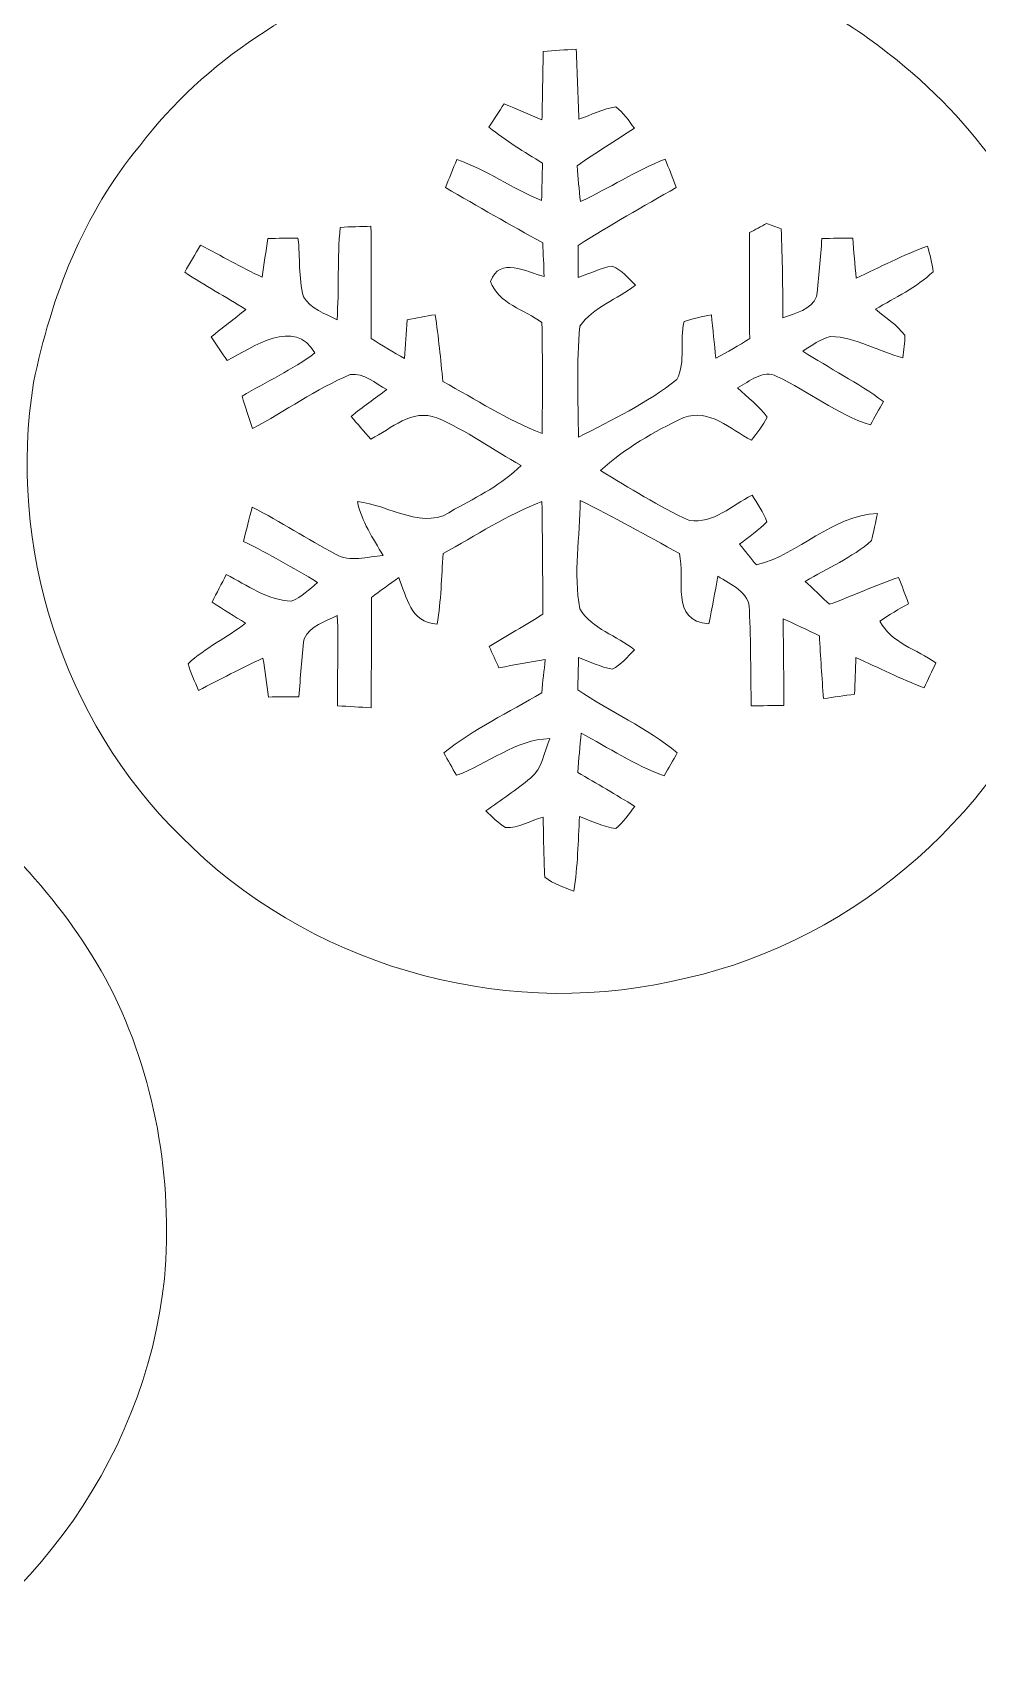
# Model space of a CAD drawing. Header units: centimetres. Extents: x -16.6 to 16.5, y -16.2 to 16.2.
# Drawn here: x -5.68 to 1.9, y -7.91 to 5.27 of the extents above; entities that cross this region are included whole.
import ezdxf

# ---------------------------------------------------------------- set-up
doc = ezdxf.new("R2010")
doc.units = ezdxf.units.CM
doc.header["$MEASUREMENT"] = 0
doc.layers.add('Layer 1', color=7, linetype='Continuous')

msp = doc.modelspace()

# ---------------------------------------------------------------- linework, layer by layer
at = {"layer": 'Layer 1', "color": 251, "lineweight": 9}
for points, knots in [([(-13.85678, 14.2515), (-13.93051, 15.27244), (-12.98189, 16.22), (-11.9599, 16.15792), (-11.9599, 16.15792), (-11.18414, 16.21683), (-10.33006, 15.64215), (-10.28314, 14.82653), (-10.28314, 14.82653), (-10.21682, 14.28149), (-10.59182, 13.71528), (-11.13651, 13.60592), (-11.13651, 13.60592), (-11.4085, 13.57629), (-11.71648, 13.52231), (-11.95813, 13.68812), (-11.95813, 13.68812), (-12.32149, 13.87156), (-12.43791, 14.47552), (-12.07525, 14.71858), (-12.07525, 14.71858), (-11.89499, 14.84946), (-11.51822, 14.8036), (-11.50411, 14.53514), (-11.50411, 14.53514), (-11.53939, 14.32559), (-11.80115, 14.36933), (-11.95707, 14.31007), (-11.95707, 14.31007), (-11.89887, 14.13191), (-11.74823, 13.95976), (-11.53621, 14.0035), (-11.53621, 14.0035), (-11.0709, 13.98304), (-10.83348, 14.57818), (-10.96506, 14.96059), (-10.96506, 14.96059), (-11.19049, 15.47423), (-11.83854, 15.61499), (-12.3349, 15.47106), (-12.3349, 15.47106), (-12.84854, 15.30208), (-13.26694, 14.78808), (-13.21155, 14.23034), (-13.21155, 14.23034), (-13.14276, 13.72093), (-12.78116, 13.30077), (-12.34442, 13.05523), (-12.34442, 13.05523), (-11.93167, 12.78218), (-11.41309, 12.7843), (-10.93614, 12.79383), (-10.93614, 12.79383), (-10.1505, 12.80265), (-9.37192, 12.91624), (-8.59193, 12.99667), (-8.59193, 12.99667), (-4.33954, 13.52831), (-0.11431, 14.25045), (4.12183, 14.89532), (4.12183, 14.89532), (5.74532, 15.14756), (7.37057, 15.39168), (8.99723, 15.62346), (8.99723, 15.62346), (10.36283, 15.8069), (11.72844, 16.00128), (13.10356, 16.09935), (13.10356, 16.09935), (13.68, 16.11664), (14.29313, 16.20201), (14.83852, 15.95895), (14.83852, 15.95895), (15.63227, 15.66226), (16.34452, 14.96165), (16.41791, 14.08499), (16.41791, 14.08499), (16.4927, 13.21681), (15.84147, 12.35674), (14.99304, 12.17082), (14.99304, 12.17082), (14.22504, 11.95175), (13.27607, 12.2823), (12.9307, 13.03089), (12.9307, 13.03089), (12.74902, 13.50503), (12.82028, 14.12239), (13.23903, 14.45012), (13.23903, 14.45012), (13.50608, 14.67519), (13.86839, 14.7274), (14.20599, 14.69777), (14.20599, 14.69777), (14.54995, 14.66425), (14.87133, 14.36157), (14.85228, 14.00138), (14.85228, 14.00138), (14.85828, 13.76785), (14.68683, 13.5336), (14.45858, 13.47645), (14.45858, 13.47645), (14.30442, 13.47963), (14.16789, 13.54912), (14.03454, 13.61615), (14.03454, 13.61615), (14.08323, 13.69658), (14.07547, 13.87297), (14.19435, 13.90755), (14.19435, 13.90755), (14.28572, 13.92589), (14.37956, 13.91954), (14.47234, 13.92342), (14.47234, 13.92342), (14.51538, 14.2448), (14.1365, 14.34252), (13.90084, 14.25045), (13.90084, 14.25045), (13.5082, 14.06806), (13.34134, 13.5075), (13.61403, 13.15507), (13.61403, 13.15507), (14.07688, 12.54865), (15.10911, 12.64566), (15.51868, 13.26478), (15.51868, 13.26478), (15.74516, 13.53007), (15.82948, 13.91143), (15.73176, 14.24692), (15.73176, 14.24692), (15.49222, 14.95142), (14.77432, 15.44178), (14.03984, 15.47776), (14.03984, 15.47776), (13.03583, 15.52962), (12.03923, 15.36699), (11.04299, 15.26856), (11.04299, 15.26856), (7.14338, 14.77855), (3.26777, 14.12203), (-0.61738, 13.53148), (-0.61738, 13.53148), (-0.74508, 13.49021), (-1.03506, 13.51385), (-1.01531, 13.3043), (-1.01531, 13.3043), (-0.97192, 11.31392), (-1.04918, 9.3239), (-1.02272, 7.33318), (-1.02272, 7.33318), (-1.02095, 7.09153), (-0.72391, 7.02979), (-0.58351, 6.88903), (-0.58351, 6.88903), (-0.24766, 6.63997), (-0.14783, 6.21311), (-0.14924, 5.81729), (-0.14924, 5.81729), (0.29738, 5.63879), (0.74541, 5.44511), (1.12782, 5.14737), (1.12782, 5.14737), (1.81891, 4.62878), (2.35725, 3.90347), (2.62783, 3.08115), (2.62783, 3.08115), (2.91852, 2.16216), (2.92346, 1.1377), (2.54387, 0.2427), (2.54387, 0.2427), (2.02916, -1.06646), (0.82372, -2.07681), (-0.55881, -2.34352), (-0.55881, -2.34352), (-1.95511, -2.65396), (-3.49111, -2.19923), (-4.49265, -1.17829), (-4.49265, -1.17829), (-5.4448, -0.24837), (-5.88753, 1.15145), (-5.67375, 2.46273), (-5.67375, 2.46273), (-5.5337, 3.14782), (-5.27335, 3.81951), (-4.82178, 4.36138), (-4.82178, 4.36138), (-4.30003, 5.056), (-3.53627, 5.51108), (-2.73864, 5.82223), (-2.73864, 5.82223), (-2.69525, 6.09317), (-2.71465, 6.39938), (-2.54144, 6.62974), (-2.54144, 6.62974), (-2.39432, 6.88515), (-2.11669, 7.02027), (-1.87397, 7.16808), (-1.87397, 7.16808), (-1.8775, 9.22372), (-1.84751, 11.28041), (-1.88808, 13.33534), (-1.88808, 13.33534), (-3.66503, 13.05629), (-5.44409, 12.78783), (-7.22703, 12.54759), (-7.22703, 12.54759), (-7.6359, 12.48409), (-8.04971, 12.45304), (-8.45505, 12.36908), (-8.45505, 12.36908), (-8.43776, 8.64904), (-8.4501, 4.92829), (-8.45152, 1.20825), (-8.45152, 1.20825), (-8.45223, 1.14546), (-8.41519, 1.09184), (-8.36509, 1.05726), (-8.36509, 1.05726), (-8.17035, 0.91262), (-7.93894, 0.8015), (-7.80559, 0.58948), (-7.80559, 0.58948), (-7.62637, 0.34747), (-7.60415, 0.04056), (-7.59321, -0.24943), (-7.59321, -0.24943), (-7.24326, -0.399), (-6.88448, -0.538), (-6.56522, -0.74861), (-6.56522, -0.74861), (-5.93198, -1.14866), (-5.41799, -1.72368), (-5.0638, -2.38162), (-5.0638, -2.38162), (-4.6976, -3.10128), (-4.55615, -3.92678), (-4.62424, -4.7297), (-4.62424, -4.7297), (-4.7784, -6.21384), (-5.78875, -7.57309), (-7.16635, -8.14636), (-7.16635, -8.14636), (-8.37215, -8.666), (-9.821, -8.62261), (-10.96683, -7.96679), (-10.96683, -7.96679), (-12.25552, -7.28099), (-13.14452, -5.87941), (-13.15899, -4.41256), (-13.15899, -4.41256), (-13.23448, -3.07659), (-12.55715, -1.75614), (-11.50093, -0.95463), (-11.50093, -0.95463), (-11.13545, -0.65053), (-10.69025, -0.47908), (-10.2648, -0.28012), (-10.2648, -0.28012), (-10.11416, -0.21168), (-10.20976, 0.01692), (-10.14874, 0.13757), (-10.14874, 0.13757), (-10.11769, 0.39969), (-9.94765, 0.62264), (-9.77902, 0.81455), (-9.77902, 0.81455), (-9.63509, 0.92568), (-9.47317, 1.01034), (-9.31794, 1.10383), (-9.31794, 1.10383), (-9.31442, 4.82528), (-9.30347, 8.54709), (-9.32359, 12.26854), (-9.32359, 12.26854), (-10.16214, 12.2375), (-11.00281, 12.0724), (-11.84136, 12.18634), (-11.84136, 12.18634), (-12.119, 12.23855), (-12.37723, 12.36026), (-12.64111, 12.45728), (-12.64111, 12.45728), (-12.54868, 12.156), (-12.39311, 11.87237), (-12.36771, 11.55346), (-12.36771, 11.55346), (-12.31973, 10.89518), (-12.35783, 10.23231), (-12.43156, 9.57685), (-12.43156, 9.57685), (-12.61359, 7.85106), (-12.87006, 6.13409), (-13.13359, 4.41888), (-13.13359, 4.41888), (-13.78552, 0.17073), (-14.51365, -4.06542), (-15.14654, -8.3164), (-15.14654, -8.3164), (-15.35962, -9.78642), (-15.57799, -11.25715), (-15.6937, -12.73882), (-15.6937, -12.73882), (-15.73462, -13.23835), (-15.78119, -13.75129), (-15.65066, -14.24236), (-15.65066, -14.24236), (-15.44217, -14.84243), (-14.96098, -15.41111), (-14.30269, -15.50565), (-14.30269, -15.50565), (-13.86031, -15.57586), (-13.44121, -15.31339), (-13.17169, -14.98284), (-13.17169, -14.98284), (-12.85701, -14.54539), (-12.87606, -13.8917), (-13.23836, -13.48706), (-13.23836, -13.48706), (-13.55551, -13.16145), (-14.14147, -13.20201), (-14.41699, -13.56008), (-14.41699, -13.56008), (-14.50872, -13.71954), (-14.53412, -13.93262), (-14.45086, -14.10054), (-14.45086, -14.10054), (-14.39477, -14.20743), (-14.26706, -14.22966), (-14.15947, -14.25012), (-14.15947, -14.25012), (-14.11784, -14.11077), (-14.17217, -13.88958), (-13.99507, -13.8416), (-13.99507, -13.8416), (-13.84832, -13.7774), (-13.758, -13.94814), (-13.6998, -14.05644), (-13.6998, -14.05644), (-13.64441, -14.29774), (-13.84867, -14.55915), (-14.09103, -14.59055), (-14.09103, -14.59055), (-14.45968, -14.69109), (-14.86537, -14.40252), (-14.90771, -14.02787), (-14.90771, -14.02787), (-14.92394, -13.77105), (-14.94299, -13.49412), (-14.82692, -13.25599), (-14.82692, -13.25599), (-14.53623, -12.60229), (-13.62607, -12.44954), (-13.0528, -12.80902), (-13.0528, -12.80902), (-12.31303, -13.27645), (-12.09078, -14.34184), (-12.49259, -15.09961), (-12.49259, -15.09961), (-12.82526, -15.8094), (-13.64406, -16.24402), (-14.4184, -16.14912), (-14.4184, -16.14912), (-15.31129, -15.99496), (-16.02778, -15.26083), (-16.27437, -14.40605), (-16.27437, -14.40605), (-16.43629, -13.90651), (-16.38408, -13.37593), (-16.35586, -12.86229), (-16.35586, -12.86229), (-16.27649, -11.7461), (-16.12409, -10.63697), (-15.97486, -9.52854), (-15.97486, -9.52854), (-15.18429, -3.98499), (-14.18451, 1.52646), (-13.395, 7.07001), (-13.395, 7.07001), (-13.22284, 8.35377), (-13.0394, 9.63858), (-12.9833, 10.93363), (-12.9833, 10.93363), (-12.93921, 11.4949), (-13.11172, 12.08192), (-13.504, 12.49397), (-13.504, 12.49397), (-13.77811, 12.82452), (-14.19862, 13.05947), (-14.6396, 13.01114), (-14.6396, 13.01114), (-15.06364, 13.01043), (-15.43299, 12.70669), (-15.63549, 12.3525), (-15.63549, 12.3525), (-15.87714, 11.88049), (-15.79177, 11.2222), (-15.34692, 10.89835), (-15.34692, 10.89835), (-14.9959, 10.6313), (-14.40006, 10.80028), (-14.24449, 11.21056), (-14.24449, 11.21056), (-14.14218, 11.44798), (-14.27624, 11.79053), (-14.57433, 11.75172), (-14.57433, 11.75172), (-14.59197, 11.5718), (-14.5828, 11.24231), (-14.87666, 11.36719), (-14.87666, 11.36719), (-15.13313, 11.53759), (-15.03224, 11.97538), (-14.74719, 12.06428), (-14.74719, 12.06428), (-14.40994, 12.23997), (-13.99084, 12.01595), (-13.84973, 11.68787), (-13.84973, 11.68787), (-13.66664, 11.16928), (-13.87054, 10.50218), (-14.38665, 10.26018), (-14.38665, 10.26018), (-14.8368, 10.05662), (-15.40865, 10.09014), (-15.79247, 10.41893), (-15.79247, 10.41893), (-16.55624, 11.00983), (-16.6282, 12.24949), (-16.00167, 12.96704), (-16.00167, 12.96704), (-15.6369, 13.44505), (-15.02589, 13.68847), (-14.43393, 13.67648), (-14.43393, 13.67648), (-14.1704, 13.65319), (-13.92628, 13.54912), (-13.67828, 13.46552), (-13.67828, 13.46552), (-13.74001, 13.72728), (-13.85678, 13.97845), (-13.85678, 14.2515), (-13.85678, 14.2515), (-13.85678, 14.2515), (-13.85678, 14.2515), (-13.85678, 14.2515)], [0, 0, 0, 0, 0.00892857, 0.00892857, 0.00892857, 0.00892857, 0.01785714, 0.01785714, 0.01785714, 0.01785714, 0.02678571, 0.02678571, 0.02678571, 0.02678571, 0.03571429, 0.03571429, 0.03571429, 0.03571429, 0.04464286, 0.04464286, 0.04464286, 0.04464286, 0.05357143, 0.05357143, 0.05357143, 0.05357143, 0.0625, 0.0625, 0.0625, 0.0625, 0.07142857, 0.07142857, 0.07142857, 0.07142857, 0.08035714, 0.08035714, 0.08035714, 0.08035714, 0.08928571, 0.08928571, 0.08928571, 0.08928571, 0.09821429, 0.09821429, 0.09821429, 0.09821429, 0.10714286, 0.10714286, 0.10714286, 0.10714286, 0.11607143, 0.11607143, 0.11607143, 0.11607143, 0.125, 0.125, 0.125, 0.125, 0.13392857, 0.13392857, 0.13392857, 0.13392857, 0.14285714, 0.14285714, 0.14285714, 0.14285714, 0.15178571, 0.15178571, 0.15178571, 0.15178571, 0.16071429, 0.16071429, 0.16071429, 0.16071429, 0.16964286, 0.16964286, 0.16964286, 0.16964286, 0.17857143, 0.17857143, 0.17857143, 0.17857143, 0.1875, 0.1875, 0.1875, 0.1875, 0.19642857, 0.19642857, 0.19642857, 0.19642857, 0.20535714, 0.20535714, 0.20535714, 0.20535714, 0.21428571, 0.21428571, 0.21428571, 0.21428571, 0.22321429, 0.22321429, 0.22321429, 0.22321429, 0.23214286, 0.23214286, 0.23214286, 0.23214286, 0.24107143, 0.24107143, 0.24107143, 0.24107143, 0.25, 0.25, 0.25, 0.25, 0.25892857, 0.25892857, 0.25892857, 0.25892857, 0.26785714, 0.26785714, 0.26785714, 0.26785714, 0.27678571, 0.27678571, 0.27678571, 0.27678571, 0.28571429, 0.28571429, 0.28571429, 0.28571429, 0.29464286, 0.29464286, 0.29464286, 0.29464286, 0.30357143, 0.30357143, 0.30357143, 0.30357143, 0.3125, 0.3125, 0.3125, 0.3125, 0.32142857, 0.32142857, 0.32142857, 0.32142857, 0.33035714, 0.33035714, 0.33035714, 0.33035714, 0.33928571, 0.33928571, 0.33928571, 0.33928571, 0.34821429, 0.34821429, 0.34821429, 0.34821429, 0.35714286, 0.35714286, 0.35714286, 0.35714286, 0.36607143, 0.36607143, 0.36607143, 0.36607143, 0.375, 0.375, 0.375, 0.375, 0.38392857, 0.38392857, 0.38392857, 0.38392857, 0.39285714, 0.39285714, 0.39285714, 0.39285714, 0.40178571, 0.40178571, 0.40178571, 0.40178571, 0.41071429, 0.41071429, 0.41071429, 0.41071429, 0.41964286, 0.41964286, 0.41964286, 0.41964286, 0.42857143, 0.42857143, 0.42857143, 0.42857143, 0.4375, 0.4375, 0.4375, 0.4375, 0.44642857, 0.44642857, 0.44642857, 0.44642857, 0.45535714, 0.45535714, 0.45535714, 0.45535714, 0.46428571, 0.46428571, 0.46428571, 0.46428571, 0.47321429, 0.47321429, 0.47321429, 0.47321429, 0.48214286, 0.48214286, 0.48214286, 0.48214286, 0.49107143, 0.49107143, 0.49107143, 0.49107143, 0.5, 0.5, 0.5, 0.5, 0.50892857, 0.50892857, 0.50892857, 0.50892857, 0.51785714, 0.51785714, 0.51785714, 0.51785714, 0.52678571, 0.52678571, 0.52678571, 0.52678571, 0.53571429, 0.53571429, 0.53571429, 0.53571429, 0.54464286, 0.54464286, 0.54464286, 0.54464286, 0.55357143, 0.55357143, 0.55357143, 0.55357143, 0.5625, 0.5625, 0.5625, 0.5625, 0.57142857, 0.57142857, 0.57142857, 0.57142857, 0.58035714, 0.58035714, 0.58035714, 0.58035714, 0.58928571, 0.58928571, 0.58928571, 0.58928571, 0.59821429, 0.59821429, 0.59821429, 0.59821429, 0.60714286, 0.60714286, 0.60714286, 0.60714286, 0.61607143, 0.61607143, 0.61607143, 0.61607143, 0.625, 0.625, 0.625, 0.625, 0.63392857, 0.63392857, 0.63392857, 0.63392857, 0.64285714, 0.64285714, 0.64285714, 0.64285714, 0.65178571, 0.65178571, 0.65178571, 0.65178571, 0.66071429, 0.66071429, 0.66071429, 0.66071429, 0.66964286, 0.66964286, 0.66964286, 0.66964286, 0.67857143, 0.67857143, 0.67857143, 0.67857143, 0.6875, 0.6875, 0.6875, 0.6875, 0.69642857, 0.69642857, 0.69642857, 0.69642857, 0.70535714, 0.70535714, 0.70535714, 0.70535714, 0.71428571, 0.71428571, 0.71428571, 0.71428571, 0.72321429, 0.72321429, 0.72321429, 0.72321429, 0.73214286, 0.73214286, 0.73214286, 0.73214286, 0.74107143, 0.74107143, 0.74107143, 0.74107143, 0.75, 0.75, 0.75, 0.75, 0.75892857, 0.75892857, 0.75892857, 0.75892857, 0.76785714, 0.76785714, 0.76785714, 0.76785714, 0.77678571, 0.77678571, 0.77678571, 0.77678571, 0.78571429, 0.78571429, 0.78571429, 0.78571429, 0.79464286, 0.79464286, 0.79464286, 0.79464286, 0.80357143, 0.80357143, 0.80357143, 0.80357143, 0.8125, 0.8125, 0.8125, 0.8125, 0.82142857, 0.82142857, 0.82142857, 0.82142857, 0.83035714, 0.83035714, 0.83035714, 0.83035714, 0.83928571, 0.83928571, 0.83928571, 0.83928571, 0.84821429, 0.84821429, 0.84821429, 0.84821429, 0.85714286, 0.85714286, 0.85714286, 0.85714286, 0.86607143, 0.86607143, 0.86607143, 0.86607143, 0.875, 0.875, 0.875, 0.875, 0.88392857, 0.88392857, 0.88392857, 0.88392857, 0.89285714, 0.89285714, 0.89285714, 0.89285714, 0.90178571, 0.90178571, 0.90178571, 0.90178571, 0.91071429, 0.91071429, 0.91071429, 0.91071429, 0.91964286, 0.91964286, 0.91964286, 0.91964286, 0.92857143, 0.92857143, 0.92857143, 0.92857143, 0.9375, 0.9375, 0.9375, 0.9375, 0.94642857, 0.94642857, 0.94642857, 0.94642857, 0.95535714, 0.95535714, 0.95535714, 0.95535714, 0.96428571, 0.96428571, 0.96428571, 0.96428571, 0.97321429, 0.97321429, 0.97321429, 0.97321429, 0.98214286, 0.98214286, 0.98214286, 0.98214286, 1, 1, 1, 1]), ([(-1.58434, 5.11774), (-1.58716, 4.9805), (-1.5921, 4.70675), (-1.59492, 4.56987), (-1.59492, 4.56987), (-1.69652, 4.6115), (-1.79636, 4.65701), (-1.89761, 4.69934), (-1.89761, 4.69934), (-1.93888, 4.6369), (-1.9798, 4.5741), (-2.02002, 4.51096), (-2.02002, 4.51096), (-1.88455, 4.40336), (-1.7378, 4.31199), (-1.58998, 4.22203), (-1.58998, 4.22203), (-1.59245, 4.1229), (-1.59528, 4.02307), (-1.5981, 3.92288), (-1.5981, 3.92288), (-1.83375, 4.01389), (-2.03695, 4.17264), (-2.2779, 4.25096), (-2.2779, 4.25096), (-2.30825, 4.17617), (-2.33893, 4.10138), (-2.36927, 4.02659), (-2.36927, 4.02659), (-2.11033, 3.87596), (-1.85069, 3.72673), (-1.58787, 3.58209), (-1.58787, 3.58209), (-1.58575, 3.49425), (-1.57905, 3.40218), (-1.57834, 3.31292), (-1.57834, 3.31292), (-1.71734, 3.34855), (-1.93747, 3.47555), (-2.00697, 3.272), (-2.00697, 3.272), (-1.94347, 3.09385), (-1.73321, 3.04411), (-1.59457, 2.94392), (-1.59457, 2.94392), (-1.59034, 2.64723), (-1.58998, 2.35019), (-1.59386, 2.05315), (-1.59386, 2.05315), (-1.87432, 2.1604), (-2.12621, 2.32762), (-2.38939, 2.46908), (-2.38939, 2.46908), (-2.40808, 2.64864), (-2.42431, 2.82821), (-2.45183, 3.00601), (-2.45183, 3.00601), (-2.52731, 2.99331), (-2.60246, 2.97884), (-2.67725, 2.96367), (-2.67725, 2.96367), (-2.6836, 2.86102), (-2.69031, 2.75836), (-2.69666, 2.65535), (-2.69666, 2.65535), (-2.78838, 2.70474), (-2.87728, 2.75836), (-2.96442, 2.8148), (-2.96442, 2.8148), (-2.96406, 3.11537), (-2.96477, 3.41558), (-2.96689, 3.71544), (-2.96689, 3.71544), (-3.04944, 3.71439), (-3.13163, 3.71121), (-3.21383, 3.70698), (-3.21383, 3.70698), (-3.23747, 3.46038), (-3.2223, 3.21238), (-3.23923, 2.96544), (-3.23923, 2.96544), (-3.33554, 3.01447), (-3.45125, 3.05222), (-3.50946, 3.15029), (-3.50946, 3.15029), (-3.54967, 3.30305), (-3.53415, 3.46568), (-3.5525, 3.6209), (-3.5525, 3.6209), (-3.63364, 3.62055), (-3.71407, 3.61949), (-3.79415, 3.61772), (-3.79415, 3.61772), (-3.81002, 3.51471), (-3.82555, 3.41276), (-3.84001, 3.30834), (-3.84001, 3.30834), (-4.00899, 3.38489), (-4.16879, 3.47979), (-4.3339, 3.56375), (-4.3339, 3.56375), (-4.37659, 3.49143), (-4.41961, 3.41946), (-4.4616, 3.34644), (-4.4616, 3.34644), (-4.30039, 3.24343), (-4.13387, 3.14782), (-3.97019, 3.04834), (-3.97019, 3.04834), (-4.06191, 2.9732), (-4.15751, 2.9037), (-4.24816, 2.82821), (-4.24816, 2.82821), (-4.20654, 2.76471), (-4.16421, 2.70121), (-4.12117, 2.63806), (-4.12117, 2.63806), (-3.91339, 2.74601), (-3.57825, 2.9866), (-3.41632, 2.69909), (-3.41632, 2.69909), (-3.598, 2.56257), (-3.8072, 2.46908), (-4.00088, 2.35196), (-4.00088, 2.35196), (-3.97583, 2.26764), (-3.94514, 2.17769), (-3.91621, 2.09267), (-3.91621, 2.09267), (-3.65198, 2.23166), (-3.40856, 2.40981), (-3.13269, 2.52588), (-3.13269, 2.52588), (-3.02262, 2.53999), (-2.93055, 2.45462), (-2.83883, 2.40523), (-2.83883, 2.40523), (-2.93584, 2.33502), (-3.03356, 2.26517), (-3.12669, 2.18968), (-3.12669, 2.18968), (-3.07484, 2.12865), (-3.02227, 2.06797), (-2.9683, 2.0087), (-2.9683, 2.0087), (-2.80143, 2.09125), (-2.6388, 2.256), (-2.43841, 2.17804), (-2.43841, 2.17804), (-2.19853, 2.07891), (-1.98792, 1.92122), (-1.76179, 1.79563), (-1.76179, 1.79563), (-1.91489, 1.64534), (-2.10857, 1.54657), (-2.29554, 1.44567), (-2.29554, 1.44567), (-2.53754, 1.25764), (-2.81978, 1.48201), (-3.07625, 1.50741), (-3.07625, 1.50741), (-3.04344, 1.34654), (-2.94925, 1.21354), (-2.87022, 1.07384), (-2.87022, 1.07384), (-2.99581, 1.06538), (-3.13587, 1.01705), (-3.25158, 1.08478), (-3.25158, 1.08478), (-3.477, 1.20543), (-3.69184, 1.34513), (-3.91939, 1.46155), (-3.91939, 1.46155), (-3.94443, 1.37053), (-3.96806, 1.28022), (-3.98853, 1.18744), (-3.98853, 1.18744), (-3.78674, 1.08654), (-3.5906, 0.97436), (-3.39657, 0.8583), (-3.39657, 0.8583), (-3.46113, 0.8022), (-3.52357, 0.74047), (-3.604, 0.70766), (-3.604, 0.70766), (-3.8005, 0.71436), (-3.9589, 0.83678), (-4.12788, 0.92038), (-4.12788, 0.92038), (-4.16668, 0.84736), (-4.20408, 0.77398), (-4.24112, 0.70025), (-4.24112, 0.70025), (-4.15328, 0.64134), (-4.06226, 0.58666), (-3.97265, 0.52986), (-3.97265, 0.52986), (-4.12294, 0.41627), (-4.2958, 0.33301), (-4.43479, 0.20566), (-4.43479, 0.20566), (-4.41539, 0.13122), (-4.38047, 0.06208), (-4.34977, -0.00848), (-4.34977, -0.00848), (-4.17797, 0.07866), (-4.00829, 0.16967), (-3.83366, 0.25046), (-3.83366, 0.25046), (-3.81743, 0.14639), (-3.80509, 0.04373), (-3.78921, -0.06175), (-3.78921, -0.06175), (-3.70842, -0.06069), (-3.62729, -0.05963), (-3.54544, -0.05893), (-3.54544, -0.05893), (-3.53274, 0.0963), (-3.52357, 0.25222), (-3.50346, 0.40604), (-3.50346, 0.40604), (-3.45548, 0.5101), (-3.33307, 0.54362), (-3.23923, 0.59301), (-3.23923, 0.59301), (-3.22089, 0.35171), (-3.2417, 0.11005), (-3.235, -0.13195), (-3.235, -0.13195), (-3.14539, -0.13724), (-3.05543, -0.14253), (-2.96512, -0.14783), (-2.96512, -0.14783), (-2.96406, 0.14745), (-2.963, 0.44272), (-2.9623, 0.73765), (-2.9623, 0.73765), (-2.89033, 0.79127), (-2.81801, 0.84454), (-2.74464, 0.8964), (-2.74464, 0.8964), (-2.67867, 0.74012), (-2.65291, 0.53692), (-2.43489, 0.52386), (-2.43489, 0.52386), (-2.4049, 0.71083), (-2.40031, 0.90134), (-2.38797, 1.08972), (-2.38797, 1.08972), (-2.12692, 1.234), (-1.87468, 1.3991), (-1.59528, 1.506), (-1.59528, 1.506), (-1.58998, 1.20472), (-1.58857, 0.90345), (-1.58893, 0.60218), (-1.58893, 0.60218), (-1.73109, 0.51469), (-1.87503, 0.43002), (-2.01826, 0.34395), (-2.01826, 0.34395), (-1.9925, 0.28715), (-1.96675, 0.23), (-1.94029, 0.17285), (-1.94029, 0.17285), (-1.81682, 0.19543), (-1.69264, 0.21977), (-1.56811, 0.23952), (-1.56811, 0.23952), (-1.57552, 0.14886), (-1.59139, 0.06702), (-1.59598, -0.02718), (-1.59598, -0.02718), (-1.85986, -0.18522), (-2.14173, -0.31751), (-2.38268, -0.51083), (-2.38268, -0.51083), (-2.34881, -0.5701), (-2.31459, -0.62972), (-2.28037, -0.68969), (-2.28037, -0.68969), (-2.02743, -0.60009), (-1.808, -0.40218), (-1.53107, -0.39512), (-1.53107, -0.39512), (-1.5794, -0.50131), (-1.59034, -0.63537), (-1.68594, -0.71262), (-1.68594, -0.71262), (-1.80094, -0.80576), (-1.92442, -0.8876), (-2.04436, -0.97474), (-2.04436, -0.97474), (-1.99427, -1.02201), (-1.94629, -1.07246), (-1.88738, -1.1095), (-1.88738, -1.1095), (-1.78119, -1.11408), (-1.68488, -1.05447), (-1.5854, -1.02448), (-1.5854, -1.02448), (-1.58081, -1.1857), (-1.58222, -1.34586), (-1.57129, -1.50778), (-1.57129, -1.50778), (-1.50391, -1.56247), (-1.41889, -1.58751), (-1.33916, -1.61962), (-1.33916, -1.61962), (-1.3067, -1.42206), (-1.30494, -1.22027), (-1.29365, -1.0213), (-1.29365, -1.0213), (-1.19769, -1.05588), (-1.10421, -1.10491), (-1.00155, -1.11691), (-1.00155, -1.11691), (-0.94123, -1.06681), (-0.89642, -1.00155), (-0.84986, -0.93911), (-0.84986, -0.93911), (-1.00049, -0.84492), (-1.15466, -0.75637), (-1.30776, -0.66676), (-1.30776, -0.66676), (-1.29894, -0.56163), (-1.29083, -0.4551), (-1.28024, -0.35138), (-1.28024, -0.35138), (-1.06046, -0.46956), (-0.85021, -0.6082), (-0.6142, -0.69357), (-0.6142, -0.69357), (-0.57928, -0.63148), (-0.544, -0.56975), (-0.50872, -0.50837), (-0.50872, -0.50837), (-0.75355, -0.30905), (-1.046, -0.17993), (-1.30706, -0.00495), (-1.30706, -0.00495), (-1.30564, 0.05996), (-1.30282, 0.18978), (-1.30106, 0.25469), (-1.30106, 0.25469), (-1.2111, 0.22365), (-1.12502, 0.17885), (-1.03048, 0.16085), (-1.03048, 0.16085), (-0.95992, 0.1986), (-0.90842, 0.26175), (-0.85268, 0.31784), (-0.85268, 0.31784), (-0.99203, 0.43002), (-1.19452, 0.484), (-1.29012, 0.64487), (-1.29012, 0.64487), (-1.34586, 0.93026), (-1.28836, 1.22765), (-1.28836, 1.51587), (-1.28836, 1.51587), (-1.01884, 1.38147), (-0.75461, 1.23683), (-0.49214, 1.08901), (-0.49214, 1.08901), (-0.44275, 0.8844), (-0.57046, 0.54856), (-0.25613, 0.52527), (-0.25613, 0.52527), (-0.22861, 0.65192), (-0.20674, 0.78174), (-0.18346, 0.90839), (-0.18346, 0.90839), (-0.08186, 0.84066), (0.07301, 0.78104), (0.06948, 0.63534), (0.06948, 0.63534), (0.08183, 0.37958), (0.07866, 0.12311), (0.0843, -0.13301), (0.0843, -0.13301), (0.17073, -0.1316), (0.25751, -0.13019), (0.34465, -0.12948), (0.34465, -0.12948), (0.34712, 0.10265), (0.34218, 0.33407), (0.34077, 0.56584), (0.34077, 0.56584), (0.43814, 0.52175), (0.53374, 0.47624), (0.63146, 0.43038), (0.63146, 0.43038), (0.64098, 0.26245), (0.65157, 0.09418), (0.66462, -0.07445), (0.66462, -0.07445), (0.74752, -0.06245), (0.83078, -0.05046), (0.91403, -0.03847), (0.91403, -0.03847), (0.91721, 0.05961), (0.92074, 0.15768), (0.92497, 0.25505), (0.92497, 0.25505), (1.1063, 0.17285), (1.28445, 0.08289), (1.47142, 0.01198), (1.47142, 0.01198), (1.50282, 0.07901), (1.53457, 0.14533), (1.56597, 0.21201), (1.56597, 0.21201), (1.41498, 0.31996), (1.20508, 0.37323), (1.11723, 0.5475), (1.11723, 0.5475), (1.18991, 0.60006), (1.26928, 0.64204), (1.34724, 0.68614), (1.34724, 0.68614), (1.32114, 0.7574), (1.29397, 0.82796), (1.26681, 0.89851), (1.26681, 0.89851), (1.07878, 0.83395), (0.89851, 0.74999), (0.71224, 0.68261), (0.71224, 0.68261), (0.66356, 0.72847), (0.56619, 0.82055), (0.51786, 0.86641), (0.51786, 0.86641), (0.69637, 0.97295), (0.89251, 1.0562), (1.05021, 1.19308), (1.05021, 1.19308), (1.06185, 1.24776), (1.08584, 1.35712), (1.09783, 1.4118), (1.09783, 1.4118), (0.72812, 1.3917), (0.47306, 1.08619), (0.12593, 0.998), (0.12593, 0.998), (0.08077, 1.05409), (0.03597, 1.10947), (-0.00919, 1.16451), (-0.00919, 1.16451), (0.0649, 1.22342), (0.14498, 1.27634), (0.21024, 1.34513), (0.21024, 1.34513), (0.18343, 1.42239), (0.13545, 1.48942), (0.09065, 1.5568), (0.09065, 1.5568), (-0.07163, 1.47707), (-0.21662, 1.32714), (-0.41135, 1.35465), (-0.41135, 1.35465), (-0.66041, 1.4679), (-0.89043, 1.61606), (-1.12502, 1.75506), (-1.12502, 1.75506), (-0.92888, 1.93392), (-0.69604, 2.06938), (-0.45651, 2.18086), (-0.45651, 2.18086), (-0.25119, 2.25777), (-0.08468, 2.0849), (0.08606, 1.99989), (0.08606, 1.99989), (0.13157, 2.0588), (0.1799, 2.1163), (0.21271, 2.18333), (0.21271, 2.18333), (0.14745, 2.27505), (0.05572, 2.34243), (-0.02506, 2.41934), (-0.02506, 2.41934), (0.07019, 2.46943), (0.17708, 2.56821), (0.29067, 2.51071), (0.29067, 2.51071), (0.54609, 2.39182), (0.76869, 2.20661), (1.04068, 2.12195), (1.04068, 2.12195), (1.0749, 2.18439), (1.10947, 2.24683), (1.1444, 2.30892), (1.1444, 2.30892), (0.9412, 2.46273), (0.71083, 2.57456), (0.49846, 2.71391), (0.49846, 2.71391), (0.56866, 2.76012), (0.63922, 2.80951), (0.72142, 2.83244), (0.72142, 2.83244), (0.92638, 2.82433), (1.10594, 2.71179), (1.30103, 2.66064), (1.30103, 2.66064), (1.30809, 2.72096), (1.31938, 2.78129), (1.31585, 2.84197), (1.31585, 2.84197), (1.25376, 2.92734), (1.16133, 2.98237), (1.08231, 3.0494), (1.08231, 3.0494), (1.23859, 3.145), (1.4111, 3.22332), (1.54374, 3.35138), (1.54374, 3.35138), (1.53669, 3.42123), (1.51658, 3.48861), (1.49929, 3.55564), (1.49929, 3.55564), (1.30103, 3.48614), (1.11653, 3.38595), (0.92603, 3.29881), (0.92603, 3.29881), (0.91721, 3.40606), (0.90698, 3.51507), (0.89922, 3.62125), (0.89922, 3.62125), (0.81631, 3.6209), (0.73376, 3.61949), (0.65192, 3.61772), (0.65192, 3.61772), (0.63887, 3.4625), (0.62828, 3.30763), (0.60923, 3.15276), (0.60923, 3.15276), (0.56831, 3.04305), (0.43531, 3.01977), (0.33901, 2.9799), (0.33901, 2.9799), (0.33618, 3.21838), (0.33583, 3.45686), (0.32454, 3.69463), (0.32454, 3.69463), (0.28538, 3.70909), (0.24658, 3.72356), (0.20813, 3.73802), (0.20813, 3.73802), (0.16226, 3.71368), (0.11676, 3.68934), (0.07125, 3.66464), (0.07125, 3.66464), (0.06948, 3.38136), (0.07019, 3.09808), (0.07195, 2.81445), (0.07195, 2.81445), (-0.01624, 2.758), (-0.10655, 2.70509), (-0.20004, 2.65782), (-0.20004, 2.65782), (-0.21133, 2.77317), (-0.22438, 2.8903), (-0.23461, 3.0046), (-0.23461, 3.0046), (-0.30975, 2.99154), (-0.38348, 2.97355), (-0.4551, 2.95133), (-0.4551, 2.95133), (-0.49002, 2.79999), (-0.43958, 2.62924), (-0.51189, 2.48566), (-0.51189, 2.48566), (-0.75143, 2.29481), (-1.03154, 2.16393), (-1.30176, 2.02317), (-1.30176, 2.02317), (-1.306, 2.31985), (-1.31764, 2.61725), (-1.29118, 2.91287), (-1.29118, 2.91287), (-1.18499, 3.06845), (-0.98709, 3.12913), (-0.84527, 3.24378), (-0.84527, 3.24378), (-0.90207, 3.30022), (-0.95534, 3.36478), (-1.03048, 3.39689), (-1.03048, 3.39689), (-1.12538, 3.37995), (-1.21251, 3.33585), (-1.30318, 3.30587), (-1.30318, 3.30587), (-1.30388, 3.36972), (-1.30494, 3.49813), (-1.30564, 3.56234), (-1.30564, 3.56234), (-1.04847, 3.72638), (-0.78177, 3.87419), (-0.51789, 4.0273), (-0.51789, 4.0273), (-0.54647, 4.10385), (-0.5761, 4.1797), (-0.60573, 4.25555), (-0.60573, 4.25555), (-0.84245, 4.161), (-1.05658, 4.02095), (-1.28695, 3.91335), (-1.28695, 3.91335), (-1.29683, 4.00895), (-1.30564, 4.10456), (-1.31341, 4.20016), (-1.31341, 4.20016), (-1.16312, 4.30635), (-1.00684, 4.40265), (-0.85268, 4.50249), (-0.85268, 4.50249), (-0.89854, 4.56352), (-0.94264, 4.62702), (-1.0019, 4.67535), (-1.0019, 4.67535), (-1.10527, 4.65807), (-1.19981, 4.60903), (-1.29824, 4.57446), (-1.29824, 4.57446), (-1.30529, 4.76214), (-1.3127, 4.94981), (-1.32046, 5.13714), (-1.32046, 5.13714), (-1.41007, 5.13185), (-1.4965, 5.12444), (-1.58434, 5.11774), (-1.58434, 5.11774), (-1.58434, 5.11774), (-1.58434, 5.11774), (-1.58434, 5.11774)], [0, 0, 0, 0, 0.00625, 0.00625, 0.00625, 0.00625, 0.0125, 0.0125, 0.0125, 0.0125, 0.01875, 0.01875, 0.01875, 0.01875, 0.025, 0.025, 0.025, 0.025, 0.03125, 0.03125, 0.03125, 0.03125, 0.0375, 0.0375, 0.0375, 0.0375, 0.04375, 0.04375, 0.04375, 0.04375, 0.05, 0.05, 0.05, 0.05, 0.05625, 0.05625, 0.05625, 0.05625, 0.0625, 0.0625, 0.0625, 0.0625, 0.06875, 0.06875, 0.06875, 0.06875, 0.075, 0.075, 0.075, 0.075, 0.08125, 0.08125, 0.08125, 0.08125, 0.0875, 0.0875, 0.0875, 0.0875, 0.09375, 0.09375, 0.09375, 0.09375, 0.1, 0.1, 0.1, 0.1, 0.10625, 0.10625, 0.10625, 0.10625, 0.1125, 0.1125, 0.1125, 0.1125, 0.11875, 0.11875, 0.11875, 0.11875, 0.125, 0.125, 0.125, 0.125, 0.13125, 0.13125, 0.13125, 0.13125, 0.1375, 0.1375, 0.1375, 0.1375, 0.14375, 0.14375, 0.14375, 0.14375, 0.15, 0.15, 0.15, 0.15, 0.15625, 0.15625, 0.15625, 0.15625, 0.1625, 0.1625, 0.1625, 0.1625, 0.16875, 0.16875, 0.16875, 0.16875, 0.175, 0.175, 0.175, 0.175, 0.18125, 0.18125, 0.18125, 0.18125, 0.1875, 0.1875, 0.1875, 0.1875, 0.19375, 0.19375, 0.19375, 0.19375, 0.2, 0.2, 0.2, 0.2, 0.20625, 0.20625, 0.20625, 0.20625, 0.2125, 0.2125, 0.2125, 0.2125, 0.21875, 0.21875, 0.21875, 0.21875, 0.225, 0.225, 0.225, 0.225, 0.23125, 0.23125, 0.23125, 0.23125, 0.2375, 0.2375, 0.2375, 0.2375, 0.24375, 0.24375, 0.24375, 0.24375, 0.25, 0.25, 0.25, 0.25, 0.25625, 0.25625, 0.25625, 0.25625, 0.2625, 0.2625, 0.2625, 0.2625, 0.26875, 0.26875, 0.26875, 0.26875, 0.275, 0.275, 0.275, 0.275, 0.28125, 0.28125, 0.28125, 0.28125, 0.2875, 0.2875, 0.2875, 0.2875, 0.29375, 0.29375, 0.29375, 0.29375, 0.3, 0.3, 0.3, 0.3, 0.30625, 0.30625, 0.30625, 0.30625, 0.3125, 0.3125, 0.3125, 0.3125, 0.31875, 0.31875, 0.31875, 0.31875, 0.325, 0.325, 0.325, 0.325, 0.33125, 0.33125, 0.33125, 0.33125, 0.3375, 0.3375, 0.3375, 0.3375, 0.34375, 0.34375, 0.34375, 0.34375, 0.35, 0.35, 0.35, 0.35, 0.35625, 0.35625, 0.35625, 0.35625, 0.3625, 0.3625, 0.3625, 0.3625, 0.36875, 0.36875, 0.36875, 0.36875, 0.375, 0.375, 0.375, 0.375, 0.38125, 0.38125, 0.38125, 0.38125, 0.3875, 0.3875, 0.3875, 0.3875, 0.39375, 0.39375, 0.39375, 0.39375, 0.4, 0.4, 0.4, 0.4, 0.40625, 0.40625, 0.40625, 0.40625, 0.4125, 0.4125, 0.4125, 0.4125, 0.41875, 0.41875, 0.41875, 0.41875, 0.425, 0.425, 0.425, 0.425, 0.43125, 0.43125, 0.43125, 0.43125, 0.4375, 0.4375, 0.4375, 0.4375, 0.44375, 0.44375, 0.44375, 0.44375, 0.45, 0.45, 0.45, 0.45, 0.45625, 0.45625, 0.45625, 0.45625, 0.4625, 0.4625, 0.4625, 0.4625, 0.46875, 0.46875, 0.46875, 0.46875, 0.475, 0.475, 0.475, 0.475, 0.48125, 0.48125, 0.48125, 0.48125, 0.4875, 0.4875, 0.4875, 0.4875, 0.49375, 0.49375, 0.49375, 0.49375, 0.5, 0.5, 0.5, 0.5, 0.50625, 0.50625, 0.50625, 0.50625, 0.5125, 0.5125, 0.5125, 0.5125, 0.51875, 0.51875, 0.51875, 0.51875, 0.525, 0.525, 0.525, 0.525, 0.53125, 0.53125, 0.53125, 0.53125, 0.5375, 0.5375, 0.5375, 0.5375, 0.54375, 0.54375, 0.54375, 0.54375, 0.55, 0.55, 0.55, 0.55, 0.55625, 0.55625, 0.55625, 0.55625, 0.5625, 0.5625, 0.5625, 0.5625, 0.56875, 0.56875, 0.56875, 0.56875, 0.575, 0.575, 0.575, 0.575, 0.58125, 0.58125, 0.58125, 0.58125, 0.5875, 0.5875, 0.5875, 0.5875, 0.59375, 0.59375, 0.59375, 0.59375, 0.6, 0.6, 0.6, 0.6, 0.60625, 0.60625, 0.60625, 0.60625, 0.6125, 0.6125, 0.6125, 0.6125, 0.61875, 0.61875, 0.61875, 0.61875, 0.625, 0.625, 0.625, 0.625, 0.63125, 0.63125, 0.63125, 0.63125, 0.6375, 0.6375, 0.6375, 0.6375, 0.64375, 0.64375, 0.64375, 0.64375, 0.65, 0.65, 0.65, 0.65, 0.65625, 0.65625, 0.65625, 0.65625, 0.6625, 0.6625, 0.6625, 0.6625, 0.66875, 0.66875, 0.66875, 0.66875, 0.675, 0.675, 0.675, 0.675, 0.68125, 0.68125, 0.68125, 0.68125, 0.6875, 0.6875, 0.6875, 0.6875, 0.69375, 0.69375, 0.69375, 0.69375, 0.7, 0.7, 0.7, 0.7, 0.70625, 0.70625, 0.70625, 0.70625, 0.7125, 0.7125, 0.7125, 0.7125, 0.71875, 0.71875, 0.71875, 0.71875, 0.725, 0.725, 0.725, 0.725, 0.73125, 0.73125, 0.73125, 0.73125, 0.7375, 0.7375, 0.7375, 0.7375, 0.74375, 0.74375, 0.74375, 0.74375, 0.75, 0.75, 0.75, 0.75, 0.75625, 0.75625, 0.75625, 0.75625, 0.7625, 0.7625, 0.7625, 0.7625, 0.76875, 0.76875, 0.76875, 0.76875, 0.775, 0.775, 0.775, 0.775, 0.78125, 0.78125, 0.78125, 0.78125, 0.7875, 0.7875, 0.7875, 0.7875, 0.79375, 0.79375, 0.79375, 0.79375, 0.8, 0.8, 0.8, 0.8, 0.80625, 0.80625, 0.80625, 0.80625, 0.8125, 0.8125, 0.8125, 0.8125, 0.81875, 0.81875, 0.81875, 0.81875, 0.825, 0.825, 0.825, 0.825, 0.83125, 0.83125, 0.83125, 0.83125, 0.8375, 0.8375, 0.8375, 0.8375, 0.84375, 0.84375, 0.84375, 0.84375, 0.85, 0.85, 0.85, 0.85, 0.85625, 0.85625, 0.85625, 0.85625, 0.8625, 0.8625, 0.8625, 0.8625, 0.86875, 0.86875, 0.86875, 0.86875, 0.875, 0.875, 0.875, 0.875, 0.88125, 0.88125, 0.88125, 0.88125, 0.8875, 0.8875, 0.8875, 0.8875, 0.89375, 0.89375, 0.89375, 0.89375, 0.9, 0.9, 0.9, 0.9, 0.90625, 0.90625, 0.90625, 0.90625, 0.9125, 0.9125, 0.9125, 0.9125, 0.91875, 0.91875, 0.91875, 0.91875, 0.925, 0.925, 0.925, 0.925, 0.93125, 0.93125, 0.93125, 0.93125, 0.9375, 0.9375, 0.9375, 0.9375, 0.94375, 0.94375, 0.94375, 0.94375, 0.95, 0.95, 0.95, 0.95, 0.95625, 0.95625, 0.95625, 0.95625, 0.9625, 0.9625, 0.9625, 0.9625, 0.96875, 0.96875, 0.96875, 0.96875, 0.975, 0.975, 0.975, 0.975, 0.98125, 0.98125, 0.98125, 0.98125, 0.9875, 0.9875, 0.9875, 0.9875, 1, 1, 1, 1])]:
    msp.add_open_spline(points, degree=3, knots=knots, dxfattribs=at)

doc.saveas('drawing.dxf')
